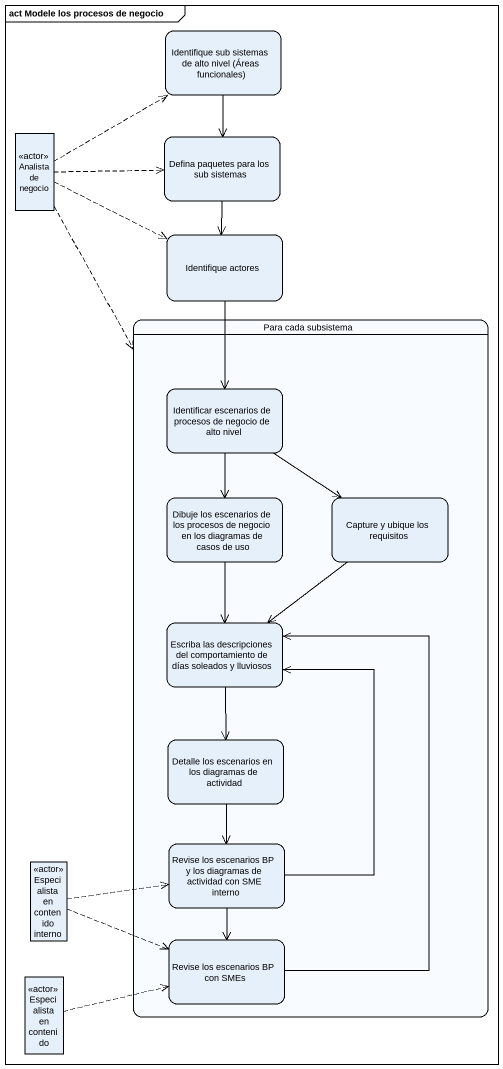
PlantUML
@startuml
mainframe act Modele los procesos de negocio
hide empty description
state "Identifique sub sistemas de alto nivel (Áreas funcionales)" as Identifique_sub_sistemas_de
state "Analista de negocio" as Analista_de_negocio <<actor>>
state "Defina paquetes para los sub sistemas" as Defina_paquetes_para_los
state "Identifique actores" as Identifique_actores
state "Para cada subsistema" as Para_cada_subsistema {
  state "Identificar escenarios de procesos de negocio de alto nivel" as Identificar_escenarios_de
  state "Dibuje los escenarios de los procesos de negocio en los diagramas de casos de uso" as Dibuje_los_escenarios_de
  state "Capture y ubique los requisitos" as Capture_y_ubique_los
  state "Escriba las descripciones del comportamiento de días soleados y lluviosos" as Escriba_las_descripciones
  state "Detalle los escenarios en los diagramas de actividad" as Detalle_los_escenarios_en
  state "Revise los escenarios BP y los diagramas de actividad con SME interno" as Revise_los_escenarios_BP_y
  state "Revise los escenarios BP con SMEs" as Revise_los_escenarios_BP
}
state "Especialista en contenido interno" as Especialista_en_contenido <<actor>>
state "Especialista en contenido" as Especialista_en_contenido_2 <<actor>>
Identifique_sub_sistemas_de --> Defina_paquetes_para_los
Analista_de_negocio -right[dashed]-> Identifique_sub_sistemas_de
Analista_de_negocio -right[dashed]-> Defina_paquetes_para_los
Analista_de_negocio -right[dashed]-> Identifique_actores
Analista_de_negocio -[dashed]-> Para_cada_subsistema
Defina_paquetes_para_los --> Identifique_actores
Identifique_actores --> Identificar_escenarios_de
Identificar_escenarios_de --> Dibuje_los_escenarios_de
Identificar_escenarios_de --> Capture_y_ubique_los
Dibuje_los_escenarios_de --> Escriba_las_descripciones
Capture_y_ubique_los --> Escriba_las_descripciones
Escriba_las_descripciones --> Detalle_los_escenarios_en
Detalle_los_escenarios_en --> Revise_los_escenarios_BP_y
Especialista_en_contenido -right[dashed]-> Revise_los_escenarios_BP_y
Especialista_en_contenido -right[dashed]-> Revise_los_escenarios_BP
Revise_los_escenarios_BP_y -up-> Escriba_las_descripciones
Revise_los_escenarios_BP_y --> Revise_los_escenarios_BP
Especialista_en_contenido_2 -right[dashed]-> Revise_los_escenarios_BP
Revise_los_escenarios_BP -up-> Escriba_las_descripciones
@enduml
